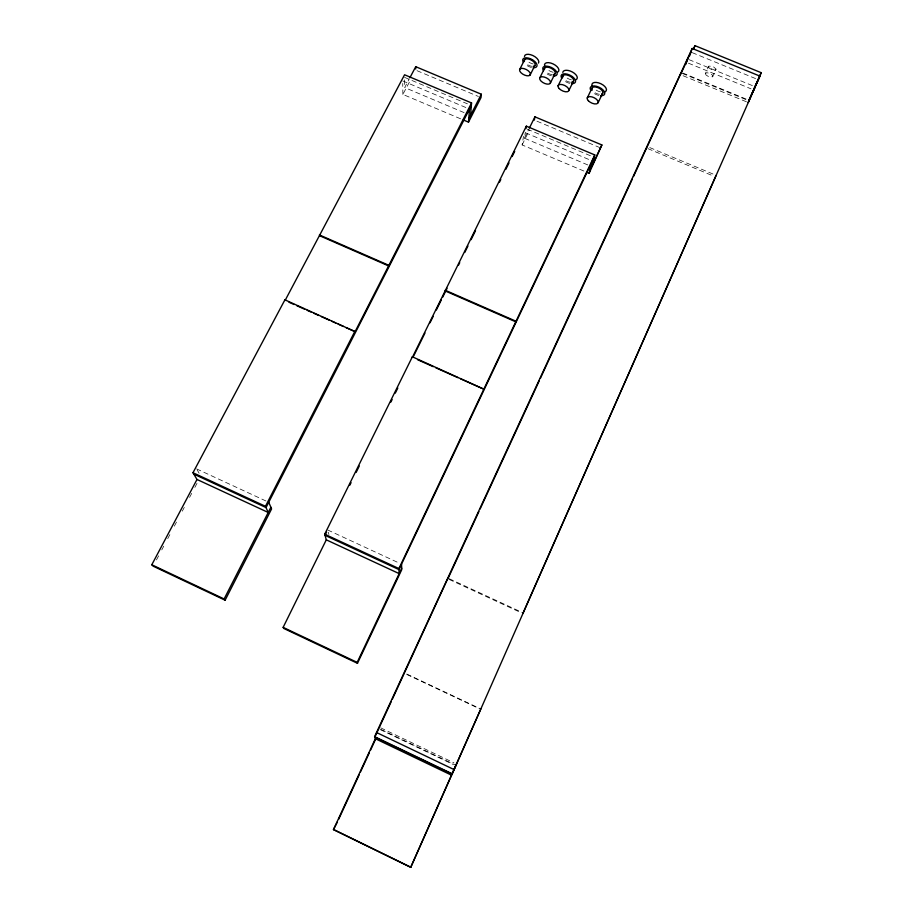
<?xml version="1.0" encoding="UTF-8"?>
<svg xmlns="http://www.w3.org/2000/svg" width="913" height="913" viewBox="0 0 913 913"><rect width="100%" height="100%" fill="white"/><g stroke="black" fill="none" stroke-linecap="round" stroke-linejoin="round"><path stroke-width="0.68" stroke-dasharray="4.57 3.42" d="M705.395 73.439L706.046 75.014L708.511 76.566L712.574 76.863L716.066 69.068L712.927 66.387L708.842 66.113L705.395 73.439L706.924 72.743L709.755 73.36L712.22 74.912L712.87 76.498M708.556 66.478L709.207 68.076L711.661 69.628L714.48 70.233L716.02 69.536M583.875 171.028L522.122 144.939L523.503 136.334M587.778 164.933L524.382 138.194L525.283 132.716M522.122 144.939L529.46 130.034M524.382 138.194L528.718 129.406M464.101 112.619L404.676 87.557L409.229 78.963M156.465 559.92L159.113 554.921M161.761 549.911L163.747 546.168M167.718 538.659L171.028 532.405M174.337 526.162L177.647 519.908M182.28 511.154L184.266 507.4M189.562 497.402L192.209 492.404M194.857 487.394L198.167 481.151M460.62 118.816L402.873 94.416L410.576 79.853M692.191 52.634L755.69 78.621M688.973 59.63L753.864 86.21M688.425 63.18L751 88.823M682.719 73.006L747.69 99.7M682.41 73.462L747.679 100.282M683.095 75.745L748.215 102.507M649.759 147.575L714.822 174.782M647.91 148.636L712.825 175.787M417.024 70.7L478.401 96.47M536.97 121.201L601.016 148.1M404.596 77.388L467.422 103.831M527.258 129.167L591.51 156.214M402.724 80.926L466.908 107.962M525.477 132.784L589.775 159.878M449.242 578.728L521.894 612.303M449.162 579.447L521.574 612.908M196.592 468.894L266.151 501.077M327.687 529.985L398.992 562.967M406.821 674.045L479.53 708.362M406.844 674.502L479.348 708.716M380.698 727.844L453.921 762.812M381.166 729.533L455.781 765.185M380.059 729.498L452.985 764.352M197.219 469.978L199.102 473.219M328.303 532.256L328.908 534.539M402.873 94.416L402.747 83.46M404.619 79.933L404.676 87.557M552.068 74.604A5.923 2.933 26.7 0 1 545.632 71.419M551.418 75.768A7.852 3.892 26.7 0 1 546.008 73.234M553.141 72.264A7.84 3.914 26.7 0 1 547.743 69.73M532.051 66.295A5.912 2.922 27.3 0 1 525.626 63.111M531.434 67.459A7.84 3.88 27.3 0 1 524.61 63.705M533.181 63.978A7.829 3.903 27.3 0 1 526.356 60.224M570.374 82.216A5.923 2.944 26.3 0 1 563.926 79.032M569.701 83.357A7.863 3.914 26.2 0 1 562.865 79.602M571.412 79.853A7.852 3.926 26.2 0 1 566.003 77.32M599.442 94.29A5.935 2.967 25.5 0 1 592.982 91.095M598.711 95.42A7.875 3.926 25.5 0 1 593.279 92.875M600.4 91.893A7.875 3.949 25.4 0 1 594.979 89.348"/><path stroke-width="1.37" d="M415.723 69L415.735 66.695L481.322 94.222L481.014 97.565L468.495 122.137L463.245 119.923M375.369 738.708L451.41 775.114L452.243 773.813L759.913 76.11L692.191 48.457L374.604 736.665L375.369 738.708L333.45 829.62L410.724 867.35L456.489 764.033M483.993 389.246L412.368 356.789L412.368 357.394L526.345 126.154L594.774 154.936L589.935 170.229M468.495 122.137L469.522 109.069M468.746 118.918L470.56 115.346L471.553 102.952L404.573 74.775L285.073 300.503L284.913 299.829L355.1 331.636L471.553 102.952M525.956 128.607L526.345 126.154M534.356 120.105L534.915 116.841L601.884 144.95L589.125 173.253L586.5 172.146M412.368 356.789L324.708 534.185L326.295 539.834L399.164 573.615L398.913 568.559L594.774 154.936M589.125 173.253L592.4 160.985M680.482 74.672L681.098 72.926M689.486 56.058L692.191 48.457M685.8 64.344L687.672 59.105M693.686 49.199L694.964 45.65L761.202 72.686L748.215 102.507L748.98 100.818M410.724 867.35L480.809 708.967M753.613 89.896L759.913 76.11M761.202 72.686L748.991 100.236L750.52 96.904M751.102 95.637L755.165 86.746M716.123 175.33L522.864 613.513L523.172 612.897M447.975 578.146L392.453 698.981M680.505 74.227L633.485 176.551M391.266 701.549L374.832 737.168L452.038 774.133M447.872 578.853L478.903 511.588M480.101 508.998L539.184 380.938M540.382 378.347L632.287 179.142M681.041 73.474L690.901 52.109M693.275 49.291L694.964 45.65M333.45 829.62L337.445 821.951M338.62 819.383L359.345 774.441M360.521 771.873L369.4 752.62M370.587 750.052L375.916 738.491M594.135 157.321L398.958 569.586L325.039 535.338L326.626 532.119M326.295 539.834L283.133 627.368L283.806 628.464L357.474 663.306L357.177 662.382L401.697 568.251M591.658 166.565L601.884 144.95M357.474 663.306L401.754 569.644L401.537 564.154M598.175 102.576L602.808 92.909M587.23 98.011L591.875 88.367M568.936 90.41L573.626 80.789M558.037 85.868L563.093 75.585M349.805 485.214L351.06 482.657M356.116 472.432L359.277 466.029M390.867 402.085L392.134 399.529M395.283 393.138L397.817 388.014M413.612 356.047L424.979 333.028M430.034 322.791L433.196 316.4M436.346 310.009L441.401 299.772M442.668 297.216L447.085 288.268M458.463 265.238L459.73 262.682M464.774 252.456L467.935 246.054M471.097 239.663L475.513 230.715M499.525 182.109L500.792 179.553M505.848 169.327L508.998 162.925M512.159 156.534L514.692 151.421M550.197 83.425A5.935 2.899 26.7 0 0 544.205 77.034A5.935 2.899 26.7 0 0 540.873 80.937A5.935 2.899 26.7 0 0 550.197 83.425L554.921 73.85M529.335 128.151L534.915 116.841M539.971 77.525L544.73 67.961M530.088 75.049A5.923 2.887 27.3 0 0 524.028 68.635A5.923 2.887 27.3 0 0 520.832 72.595A5.923 2.887 27.3 0 0 530.088 75.049L534.847 65.519M519.862 69.16L524.655 59.63M268.73 502.276L271.595 508.929L225.112 600.206L224.13 598.962L270.876 507.251M470.56 115.346L481.322 94.222M284.913 299.829L192.985 472.74L197.003 479.462L268.205 512.467L265.466 506.304L355.031 331.008M471.348 105.486L266.025 507.571L193.818 474.109M225.112 600.206L153.156 566.174L151.798 564.759L197.003 479.462M409.88 77.742L415.735 66.695M319.413 234.938L388.641 265.238M445.247 290.266L516.028 321.239M319.527 235.668L388.664 265.934M445.202 290.927L515.891 321.867M288.964 302.226L294.146 304.531M296.736 305.684L304.52 309.142M307.122 310.306L311.013 312.029M313.604 313.182L318.785 315.487M321.387 316.64L329.171 320.098M331.761 321.262L335.653 322.985M338.244 324.138L343.436 326.443M346.027 327.596L353.81 331.054M417.572 359.711L433.207 366.661M435.809 367.813L457.949 377.662M460.551 378.815L482.692 388.664M192.985 472.74L265.466 506.304M324.708 534.185L398.913 568.559M151.798 564.759L224.13 598.962M283.133 627.368L357.177 662.382M376.521 732.511L454.092 769.602M374.604 736.665L452.243 773.813M333.884 829.655L410.736 867.179M544.456 69.502A5.923 2.933 26.7 0 1 548.017 67.242A5.923 2.933 26.7 0 1 554.579 71.031A5.923 2.933 26.7 0 1 553.267 74.604M544.639 65.953A7.84 3.914 26.7 0 1 553.061 63.899A7.84 3.914 26.7 0 1 557.717 72.081M543.52 70.712A7.852 3.892 26.7 0 1 546.704 66.158A7.852 3.892 26.7 0 1 556.416 71.499A7.852 3.892 26.7 0 1 553.187 76.041M524.427 61.182A5.912 2.922 27.3 0 1 527.885 58.889A5.912 2.922 27.3 0 1 534.447 62.677A5.912 2.922 27.3 0 1 533.249 66.284M523.526 62.415A7.84 3.88 27.3 0 1 526.55 57.793A7.84 3.88 27.3 0 1 536.273 63.145A7.84 3.88 27.3 0 1 533.192 67.733M524.461 56.492A7.829 3.903 27.3 0 1 532.895 55.545A7.829 3.903 27.3 0 1 538.487 63.054M562.785 77.114A5.923 2.944 26.3 0 1 566.437 74.889A5.923 2.944 26.3 0 1 572.999 78.678A5.923 2.944 26.3 0 1 571.595 82.216M562.807 72.401A7.852 3.926 26.2 0 1 572.417 72.013A7.852 3.926 26.2 0 1 576.035 79.693M561.815 78.313A7.863 3.914 26.2 0 1 565.136 73.805A7.863 3.914 26.2 0 1 574.848 79.157A7.863 3.914 26.2 0 1 571.481 83.642M592.252 90.136A5.935 2.967 25.5 0 1 594.386 86.929A5.935 2.967 25.5 0 1 601.416 89.851A5.935 2.967 25.5 0 1 601.701 94.062M591.989 85.605A7.875 3.949 25.4 0 1 600.788 83.688A7.875 3.949 25.4 0 1 605.125 91.768M590.859 90.387A7.875 3.926 25.5 0 1 594.397 85.948A7.875 3.926 25.5 0 1 604.121 91.3A7.875 3.926 25.5 0 1 600.526 95.705M559.213 88.584A5.935 2.91 26.2 0 0 568.594 91.083A5.935 2.91 26.2 0 0 562.67 84.715A5.935 2.91 26.2 0 0 559.213 88.584M588.314 100.704A5.957 2.933 25.5 0 0 597.798 103.237A5.957 2.933 25.5 0 0 591.989 96.904A5.957 2.933 25.5 0 0 588.314 100.704"/></g></svg>
